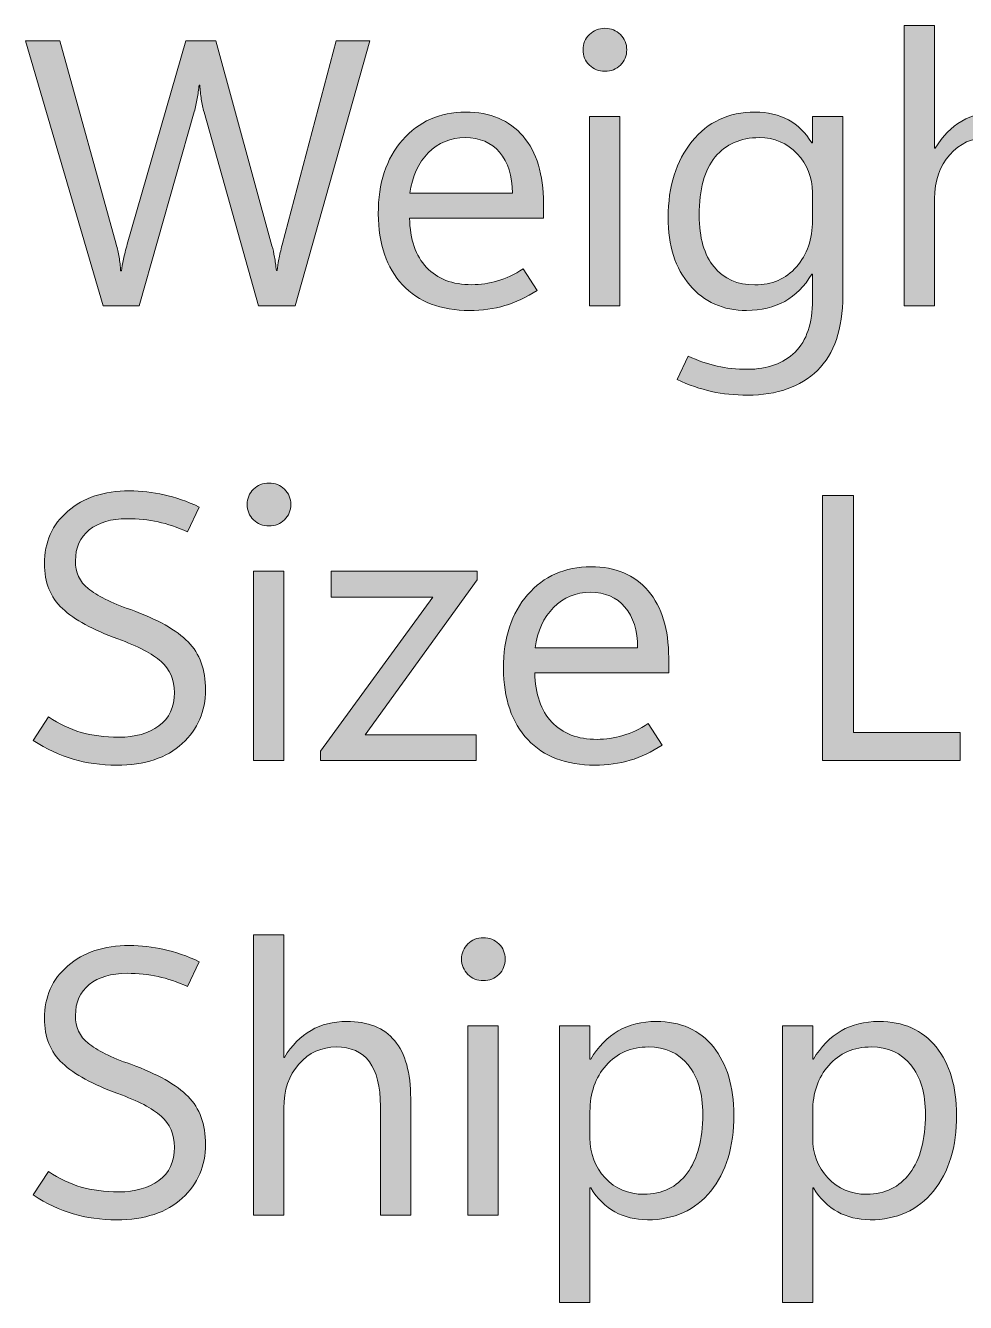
# Model space of a CAD drawing. Header units: millimetres. Extents: x 0 to 80, y -60 to 0.
# Drawn here: x 8.43 to 18.93, y -30.1 to -15.84 of the extents above; entities that cross this region are included whole.
import ezdxf

# ---------------------------------------------------------------- set-up
doc = ezdxf.new("R2010")
doc.units = ezdxf.units.MM
doc.header["$MEASUREMENT"] = 0
doc.layers.add('Layer 1', color=7, linetype='Continuous', lineweight=0)

# ---------------------------------------------------------------- blocks, each defined once
blk = doc.blocks.new('Block_1')
at = {"layer": 'Layer 1', "true_color": 0x231f20, "transparency": 33554687}
h = blk.add_hatch(color=250, dxfattribs=at)
h.dxf.hatch_style = 2
edge = h.paths.add_edge_path()
edge.add_spline(control_points=[(20.008, -18.97), (20.008, -18.97), (19.669, -18.97), (19.669, -18.97), (19.669, -18.97), (19.669, -17.751), (19.669, -17.751), (19.669, -17.53), (19.628, -17.365), (19.546, -17.254), (19.464, -17.144), (19.341, -17.089), (19.177, -17.089), (19.011, -17.089), (18.872, -17.153), (18.759, -17.28), (18.646, -17.408), (18.59, -17.571), (18.59, -17.771), (18.59, -17.771), (18.59, -18.97), (18.59, -18.97), (18.59, -18.97), (18.251, -18.97), (18.251, -18.97), (18.251, -18.97), (18.251, -15.836), (18.251, -15.836), (18.251, -15.836), (18.59, -15.836), (18.59, -15.836), (18.59, -15.836), (18.59, -17.205), (18.59, -17.205), (18.59, -17.205), (18.598, -17.205), (18.598, -17.205), (18.679, -17.071), (18.778, -16.971), (18.894, -16.904), (19.009, -16.837), (19.142, -16.804), (19.293, -16.804), (19.531, -16.804), (19.71, -16.875), (19.829, -17.019), (19.948, -17.162), (20.008, -17.378), (20.008, -17.666), (20.008, -17.666), (20.008, -18.97), (20.008, -18.97)], knot_values=[0, 0, 0, 0, 1, 1, 1, 2, 2, 2, 3, 3, 3, 4, 4, 4, 5, 5, 5, 6, 6, 6, 7, 7, 7, 8, 8, 8, 9, 9, 9, 10, 10, 10, 11, 11, 11, 12, 12, 12, 13, 13, 13, 14, 14, 14, 15, 15, 15, 16, 16, 16, 17, 17, 17, 17], degree=3, periodic=0)
h = blk.add_hatch(color=250, dxfattribs=at)
h.dxf.hatch_style = 2
edge = h.paths.add_edge_path()
edge.add_spline(control_points=[(15.072, -18.97), (15.072, -18.97), (14.733, -18.97), (14.733, -18.97), (14.733, -18.97), (14.733, -16.853), (14.733, -16.853), (14.733, -16.853), (15.072, -16.853), (15.072, -16.853), (15.072, -16.853), (15.072, -18.97), (15.072, -18.97)], knot_values=[0, 0, 0, 0, 1, 1, 1, 2, 2, 2, 3, 3, 3, 4, 4, 4, 4], degree=3, periodic=0)
edge = h.paths.add_edge_path()
edge.add_spline(control_points=[(14.906, -16.347), (14.837, -16.347), (14.779, -16.324), (14.733, -16.278), (14.686, -16.232), (14.662, -16.175), (14.662, -16.107), (14.662, -16.04), (14.686, -15.983), (14.733, -15.937), (14.779, -15.891), (14.837, -15.867), (14.906, -15.867), (14.975, -15.867), (15.033, -15.891), (15.08, -15.937), (15.127, -15.983), (15.15, -16.04), (15.15, -16.107), (15.15, -16.175), (15.127, -16.232), (15.08, -16.278), (15.033, -16.324), (14.975, -16.347), (14.906, -16.347)], knot_values=[0, 0, 0, 0, 1, 1, 1, 2, 2, 2, 3, 3, 3, 4, 4, 4, 5, 5, 5, 6, 6, 6, 7, 7, 7, 8, 8, 8, 8], degree=3, periodic=0)
h = blk.add_hatch(color=250, dxfattribs=at)
h.dxf.hatch_style = 2
edge = h.paths.add_edge_path()
edge.add_spline(control_points=[(12.281, -16.006), (12.281, -16.006), (11.444, -18.97), (11.444, -18.97), (11.444, -18.97), (11.037, -18.97), (11.037, -18.97), (11.037, -18.97), (10.427, -16.804), (10.427, -16.804), (10.415, -16.757), (10.404, -16.708), (10.396, -16.658), (10.388, -16.608), (10.382, -16.556), (10.379, -16.502), (10.379, -16.502), (10.371, -16.502), (10.371, -16.502), (10.367, -16.553), (10.36, -16.603), (10.351, -16.653), (10.343, -16.703), (10.331, -16.751), (10.317, -16.8), (10.317, -16.8), (9.703, -18.97), (9.703, -18.97), (9.703, -18.97), (9.3, -18.97), (9.3, -18.97), (9.3, -18.97), (8.432, -16.006), (8.432, -16.006), (8.432, -16.006), (8.815, -16.006), (8.815, -16.006), (8.815, -16.006), (9.445, -18.28), (9.445, -18.28), (9.459, -18.327), (9.47, -18.375), (9.478, -18.424), (9.486, -18.474), (9.492, -18.525), (9.495, -18.577), (9.495, -18.577), (9.505, -18.577), (9.505, -18.577), (9.509, -18.54), (9.516, -18.497), (9.527, -18.447), (9.537, -18.397), (9.551, -18.342), (9.569, -18.28), (9.569, -18.28), (10.224, -16.006), (10.224, -16.006), (10.224, -16.006), (10.557, -16.006), (10.557, -16.006), (10.557, -16.006), (11.186, -18.296), (11.186, -18.296), (11.197, -18.335), (11.206, -18.377), (11.214, -18.423), (11.223, -18.47), (11.23, -18.519), (11.235, -18.573), (11.235, -18.573), (11.243, -18.573), (11.243, -18.573), (11.246, -18.537), (11.252, -18.496), (11.262, -18.448), (11.272, -18.401), (11.284, -18.347), (11.299, -18.288), (11.299, -18.288), (11.905, -16.006), (11.905, -16.006), (11.905, -16.006), (12.281, -16.006), (12.281, -16.006)], knot_values=[0, 0, 0, 0, 1, 1, 1, 2, 2, 2, 3, 3, 3, 4, 4, 4, 5, 5, 5, 6, 6, 6, 7, 7, 7, 8, 8, 8, 9, 9, 9, 10, 10, 10, 11, 11, 11, 12, 12, 12, 13, 13, 13, 14, 14, 14, 15, 15, 15, 16, 16, 16, 17, 17, 17, 18, 18, 18, 19, 19, 19, 20, 20, 20, 21, 21, 21, 22, 22, 22, 23, 23, 23, 24, 24, 24, 25, 25, 25, 26, 26, 26, 27, 27, 27, 28, 28, 28, 28], degree=3, periodic=0)
h = blk.add_hatch(color=250, dxfattribs=at)
h.dxf.hatch_style = 2
edge = h.paths.add_edge_path()
edge.add_spline(control_points=[(13.873, -17.711), (13.871, -17.516), (13.824, -17.363), (13.73, -17.253), (13.636, -17.144), (13.508, -17.089), (13.344, -17.089), (13.182, -17.089), (13.046, -17.145), (12.933, -17.258), (12.821, -17.37), (12.752, -17.521), (12.728, -17.711), (12.728, -17.711), (13.873, -17.711), (13.873, -17.711)], knot_values=[0, 0, 0, 0, 1, 1, 1, 2, 2, 2, 3, 3, 3, 4, 4, 4, 5, 5, 5, 5], degree=3, periodic=0)
edge = h.paths.add_edge_path()
edge.add_spline(control_points=[(14.22, -17.988), (14.22, -17.988), (12.723, -17.988), (12.723, -17.988), (12.729, -18.227), (12.792, -18.41), (12.913, -18.539), (13.033, -18.668), (13.202, -18.732), (13.42, -18.732), (13.515, -18.732), (13.611, -18.718), (13.706, -18.69), (13.802, -18.662), (13.897, -18.617), (13.991, -18.555), (13.991, -18.555), (14.148, -18.796), (14.148, -18.796), (14.028, -18.874), (13.908, -18.93), (13.788, -18.966), (13.668, -19.002), (13.536, -19.02), (13.393, -19.02), (13.073, -19.02), (12.824, -18.925), (12.645, -18.734), (12.466, -18.544), (12.375, -18.279), (12.374, -17.939), (12.373, -17.598), (12.463, -17.324), (12.644, -17.116), (12.825, -16.908), (13.06, -16.804), (13.35, -16.804), (13.625, -16.804), (13.839, -16.894), (13.992, -17.074), (14.144, -17.253), (14.22, -17.502), (14.22, -17.821), (14.22, -17.821), (14.22, -17.988), (14.22, -17.988)], knot_values=[0, 0, 0, 0, 1, 1, 1, 2, 2, 2, 3, 3, 3, 4, 4, 4, 5, 5, 5, 6, 6, 6, 7, 7, 7, 8, 8, 8, 9, 9, 9, 10, 10, 10, 11, 11, 11, 12, 12, 12, 13, 13, 13, 14, 14, 14, 15, 15, 15, 15], degree=3, periodic=0)
h = blk.add_hatch(color=250, dxfattribs=at)
h.dxf.hatch_style = 2
edge = h.paths.add_edge_path()
edge.add_spline(control_points=[(17.225, -18.013), (17.225, -18.013), (17.225, -17.701), (17.225, -17.701), (17.225, -17.533), (17.169, -17.389), (17.055, -17.269), (16.941, -17.149), (16.8, -17.089), (16.63, -17.089), (16.422, -17.089), (16.258, -17.161), (16.139, -17.304), (16.02, -17.447), (15.96, -17.665), (15.96, -17.957), (15.96, -18.208), (16.016, -18.4), (16.126, -18.534), (16.236, -18.668), (16.388, -18.734), (16.583, -18.734), (16.773, -18.734), (16.927, -18.667), (17.047, -18.532), (17.166, -18.397), (17.225, -18.224), (17.225, -18.013)], knot_values=[0, 0, 0, 0, 1, 1, 1, 2, 2, 2, 3, 3, 3, 4, 4, 4, 5, 5, 5, 6, 6, 6, 7, 7, 7, 8, 8, 8, 9, 9, 9, 9], degree=3, periodic=0)
edge = h.paths.add_edge_path()
edge.add_spline(control_points=[(17.564, -18.856), (17.564, -19.227), (17.47, -19.505), (17.28, -19.689), (17.091, -19.874), (16.831, -19.966), (16.502, -19.966), (16.357, -19.966), (16.223, -19.953), (16.098, -19.925), (15.973, -19.897), (15.845, -19.853), (15.712, -19.791), (15.712, -19.791), (15.836, -19.53), (15.836, -19.53), (15.947, -19.581), (16.054, -19.618), (16.16, -19.642), (16.265, -19.665), (16.378, -19.677), (16.498, -19.677), (16.724, -19.677), (16.902, -19.613), (17.031, -19.485), (17.161, -19.357), (17.225, -19.162), (17.225, -18.902), (17.225, -18.902), (17.225, -18.615), (17.225, -18.615), (17.225, -18.615), (17.217, -18.615), (17.217, -18.615), (17.137, -18.75), (17.037, -18.851), (16.915, -18.918), (16.794, -18.986), (16.652, -19.02), (16.49, -19.02), (16.226, -19.02), (16.015, -18.926), (15.854, -18.738), (15.693, -18.549), (15.613, -18.297), (15.613, -17.98), (15.613, -17.633), (15.702, -17.35), (15.879, -17.131), (16.056, -16.913), (16.29, -16.804), (16.583, -16.804), (16.726, -16.804), (16.85, -16.832), (16.956, -16.89), (17.061, -16.947), (17.148, -17.033), (17.217, -17.147), (17.217, -17.147), (17.225, -17.147), (17.225, -17.147), (17.225, -17.147), (17.225, -16.853), (17.225, -16.853), (17.225, -16.853), (17.564, -16.853), (17.564, -16.853), (17.564, -16.853), (17.564, -18.856), (17.564, -18.856)], knot_values=[0, 0, 0, 0, 1, 1, 1, 2, 2, 2, 3, 3, 3, 4, 4, 4, 5, 5, 5, 6, 6, 6, 7, 7, 7, 8, 8, 8, 9, 9, 9, 10, 10, 10, 11, 11, 11, 12, 12, 12, 13, 13, 13, 14, 14, 14, 15, 15, 15, 16, 16, 16, 17, 17, 17, 18, 18, 18, 19, 19, 19, 20, 20, 20, 21, 21, 21, 22, 22, 22, 23, 23, 23, 23], degree=3, periodic=0)
h = blk.add_hatch(color=250, dxfattribs=at)
h.dxf.hatch_style = 2
edge = h.paths.add_edge_path()
edge.add_spline(control_points=[(11.318, -24.05), (11.318, -24.05), (10.979, -24.05), (10.979, -24.05), (10.979, -24.05), (10.979, -21.934), (10.979, -21.934), (10.979, -21.934), (11.318, -21.934), (11.318, -21.934), (11.318, -21.934), (11.318, -24.05), (11.318, -24.05)], knot_values=[0, 0, 0, 0, 1, 1, 1, 2, 2, 2, 3, 3, 3, 4, 4, 4, 4], degree=3, periodic=0)
edge = h.paths.add_edge_path()
edge.add_spline(control_points=[(11.152, -21.427), (11.084, -21.427), (11.026, -21.404), (10.979, -21.358), (10.932, -21.312), (10.909, -21.255), (10.909, -21.187), (10.909, -21.12), (10.932, -21.063), (10.979, -21.017), (11.026, -20.971), (11.084, -20.948), (11.152, -20.948), (11.221, -20.948), (11.279, -20.971), (11.326, -21.017), (11.373, -21.063), (11.396, -21.12), (11.396, -21.187), (11.396, -21.255), (11.373, -21.312), (11.326, -21.358), (11.279, -21.404), (11.221, -21.427), (11.152, -21.427)], knot_values=[0, 0, 0, 0, 1, 1, 1, 2, 2, 2, 3, 3, 3, 4, 4, 4, 5, 5, 5, 6, 6, 6, 7, 7, 7, 8, 8, 8, 8], degree=3, periodic=0)
h = blk.add_hatch(color=250, dxfattribs=at)
h.dxf.hatch_style = 2
edge = h.paths.add_edge_path()
edge.add_spline(control_points=[(8.519, -23.823), (8.519, -23.823), (8.689, -23.562), (8.689, -23.562), (8.81, -23.641), (8.931, -23.698), (9.052, -23.734), (9.174, -23.77), (9.315, -23.788), (9.476, -23.788), (9.657, -23.788), (9.805, -23.745), (9.922, -23.661), (10.038, -23.576), (10.096, -23.452), (10.096, -23.29), (10.096, -23.145), (10.047, -23.029), (9.948, -22.942), (9.85, -22.855), (9.688, -22.771), (9.464, -22.69), (9.185, -22.589), (8.979, -22.476), (8.845, -22.35), (8.71, -22.224), (8.643, -22.058), (8.643, -21.851), (8.643, -21.608), (8.73, -21.412), (8.905, -21.262), (9.079, -21.112), (9.308, -21.036), (9.592, -21.036), (9.724, -21.036), (9.854, -21.051), (9.98, -21.079), (10.107, -21.107), (10.238, -21.153), (10.373, -21.216), (10.373, -21.216), (10.243, -21.495), (10.243, -21.495), (10.13, -21.443), (10.02, -21.405), (9.913, -21.382), (9.806, -21.358), (9.691, -21.347), (9.567, -21.347), (9.389, -21.347), (9.249, -21.388), (9.145, -21.472), (9.042, -21.555), (8.99, -21.67), (8.99, -21.818), (8.99, -21.947), (9.038, -22.051), (9.133, -22.128), (9.228, -22.205), (9.387, -22.284), (9.608, -22.363), (9.906, -22.471), (10.12, -22.591), (10.249, -22.723), (10.379, -22.855), (10.443, -23.034), (10.443, -23.259), (10.443, -23.498), (10.357, -23.698), (10.183, -23.859), (10.009, -24.02), (9.765, -24.1), (9.451, -24.1), (9.275, -24.1), (9.112, -24.078), (8.963, -24.034), (8.815, -23.99), (8.666, -23.919), (8.519, -23.823)], knot_values=[0, 0, 0, 0, 1, 1, 1, 2, 2, 2, 3, 3, 3, 4, 4, 4, 5, 5, 5, 6, 6, 6, 7, 7, 7, 8, 8, 8, 9, 9, 9, 10, 10, 10, 11, 11, 11, 12, 12, 12, 13, 13, 13, 14, 14, 14, 15, 15, 15, 16, 16, 16, 17, 17, 17, 18, 18, 18, 19, 19, 19, 20, 20, 20, 21, 21, 21, 22, 22, 22, 23, 23, 23, 24, 24, 24, 25, 25, 25, 26, 26, 26, 26], degree=3, periodic=0)
h = blk.add_hatch(color=250, dxfattribs=at)
h.dxf.hatch_style = 2
edge = h.paths.add_edge_path()
edge.add_spline(control_points=[(18.875, -24.05), (18.875, -24.05), (17.337, -24.05), (17.337, -24.05), (17.337, -24.05), (17.337, -21.086), (17.337, -21.086), (17.337, -21.086), (17.684, -21.086), (17.684, -21.086), (17.684, -21.086), (17.684, -23.736), (17.684, -23.736), (17.684, -23.736), (18.875, -23.736), (18.875, -23.736), (18.875, -23.736), (18.875, -24.05), (18.875, -24.05)], knot_values=[0, 0, 0, 0, 1, 1, 1, 2, 2, 2, 3, 3, 3, 4, 4, 4, 5, 5, 5, 6, 6, 6, 6], degree=3, periodic=0)
h = blk.add_hatch(color=250, dxfattribs=at)
h.dxf.hatch_style = 2
edge = h.paths.add_edge_path()
edge.add_spline(control_points=[(13.48, -22.031), (13.48, -22.031), (12.227, -23.761), (12.227, -23.761), (12.227, -23.761), (13.468, -23.761), (13.468, -23.761), (13.468, -23.761), (13.468, -24.05), (13.468, -24.05), (13.468, -24.05), (11.729, -24.05), (11.729, -24.05), (11.729, -24.05), (11.729, -23.945), (11.729, -23.945), (11.729, -23.945), (12.982, -22.223), (12.982, -22.223), (12.982, -22.223), (11.847, -22.223), (11.847, -22.223), (11.847, -22.223), (11.847, -21.934), (11.847, -21.934), (11.847, -21.934), (13.48, -21.934), (13.48, -21.934), (13.48, -21.934), (13.48, -22.031), (13.48, -22.031)], knot_values=[0, 0, 0, 0, 1, 1, 1, 2, 2, 2, 3, 3, 3, 4, 4, 4, 5, 5, 5, 6, 6, 6, 7, 7, 7, 8, 8, 8, 9, 9, 9, 10, 10, 10, 10], degree=3, periodic=0)
h = blk.add_hatch(color=250, dxfattribs=at)
h.dxf.hatch_style = 2
edge = h.paths.add_edge_path()
edge.add_spline(control_points=[(15.272, -22.791), (15.271, -22.596), (15.223, -22.443), (15.129, -22.334), (15.036, -22.224), (14.907, -22.169), (14.743, -22.169), (14.582, -22.169), (14.445, -22.225), (14.333, -22.338), (14.22, -22.45), (14.152, -22.601), (14.127, -22.791), (14.127, -22.791), (15.272, -22.791), (15.272, -22.791)], knot_values=[0, 0, 0, 0, 1, 1, 1, 2, 2, 2, 3, 3, 3, 4, 4, 4, 5, 5, 5, 5], degree=3, periodic=0)
edge = h.paths.add_edge_path()
edge.add_spline(control_points=[(15.619, -23.068), (15.619, -23.068), (14.123, -23.068), (14.123, -23.068), (14.128, -23.307), (14.191, -23.49), (14.312, -23.619), (14.433, -23.748), (14.602, -23.812), (14.819, -23.812), (14.915, -23.812), (15.01, -23.798), (15.106, -23.77), (15.201, -23.742), (15.296, -23.697), (15.39, -23.635), (15.39, -23.635), (15.547, -23.877), (15.547, -23.877), (15.427, -23.954), (15.307, -24.01), (15.187, -24.046), (15.067, -24.082), (14.936, -24.1), (14.793, -24.1), (14.473, -24.1), (14.223, -24.005), (14.044, -23.815), (13.865, -23.624), (13.775, -23.359), (13.773, -23.019), (13.772, -22.678), (13.862, -22.404), (14.043, -22.196), (14.224, -21.988), (14.46, -21.884), (14.749, -21.884), (15.025, -21.884), (15.239, -21.974), (15.391, -22.154), (15.543, -22.334), (15.619, -22.583), (15.619, -22.901), (15.619, -22.901), (15.619, -23.068), (15.619, -23.068)], knot_values=[0, 0, 0, 0, 1, 1, 1, 2, 2, 2, 3, 3, 3, 4, 4, 4, 5, 5, 5, 6, 6, 6, 7, 7, 7, 8, 8, 8, 9, 9, 9, 10, 10, 10, 11, 11, 11, 12, 12, 12, 13, 13, 13, 14, 14, 14, 15, 15, 15, 15], degree=3, periodic=0)
h = blk.add_hatch(color=250, dxfattribs=at)
h.dxf.hatch_style = 2
edge = h.paths.add_edge_path()
edge.add_spline(control_points=[(12.736, -29.13), (12.736, -29.13), (12.397, -29.13), (12.397, -29.13), (12.397, -29.13), (12.397, -27.911), (12.397, -27.911), (12.397, -27.69), (12.356, -27.525), (12.274, -27.415), (12.192, -27.304), (12.069, -27.249), (11.905, -27.249), (11.74, -27.249), (11.6, -27.313), (11.487, -27.44), (11.374, -27.568), (11.318, -27.731), (11.318, -27.931), (11.318, -27.931), (11.318, -29.13), (11.318, -29.13), (11.318, -29.13), (10.979, -29.13), (10.979, -29.13), (10.979, -29.13), (10.979, -25.997), (10.979, -25.997), (10.979, -25.997), (11.318, -25.997), (11.318, -25.997), (11.318, -25.997), (11.318, -27.365), (11.318, -27.365), (11.318, -27.365), (11.326, -27.365), (11.326, -27.365), (11.407, -27.231), (11.506, -27.131), (11.622, -27.064), (11.737, -26.997), (11.87, -26.964), (12.021, -26.964), (12.259, -26.964), (12.438, -27.036), (12.557, -27.179), (12.676, -27.322), (12.736, -27.538), (12.736, -27.826), (12.736, -27.826), (12.736, -29.13), (12.736, -29.13)], knot_values=[0, 0, 0, 0, 1, 1, 1, 2, 2, 2, 3, 3, 3, 4, 4, 4, 5, 5, 5, 6, 6, 6, 7, 7, 7, 8, 8, 8, 9, 9, 9, 10, 10, 10, 11, 11, 11, 12, 12, 12, 13, 13, 13, 14, 14, 14, 15, 15, 15, 16, 16, 16, 17, 17, 17, 17], degree=3, periodic=0)
h = blk.add_hatch(color=250, dxfattribs=at)
h.dxf.hatch_style = 2
edge = h.paths.add_edge_path()
edge.add_spline(control_points=[(13.714, -29.13), (13.714, -29.13), (13.375, -29.13), (13.375, -29.13), (13.375, -29.13), (13.375, -27.014), (13.375, -27.014), (13.375, -27.014), (13.714, -27.014), (13.714, -27.014), (13.714, -27.014), (13.714, -29.13), (13.714, -29.13)], knot_values=[0, 0, 0, 0, 1, 1, 1, 2, 2, 2, 3, 3, 3, 4, 4, 4, 4], degree=3, periodic=0)
edge = h.paths.add_edge_path()
edge.add_spline(control_points=[(13.548, -26.507), (13.479, -26.507), (13.421, -26.484), (13.375, -26.438), (13.328, -26.392), (13.304, -26.335), (13.304, -26.267), (13.304, -26.2), (13.328, -26.143), (13.375, -26.097), (13.421, -26.051), (13.479, -26.028), (13.548, -26.028), (13.617, -26.028), (13.675, -26.051), (13.722, -26.097), (13.769, -26.143), (13.792, -26.2), (13.792, -26.267), (13.792, -26.335), (13.769, -26.392), (13.722, -26.438), (13.675, -26.484), (13.617, -26.507), (13.548, -26.507)], knot_values=[0, 0, 0, 0, 1, 1, 1, 2, 2, 2, 3, 3, 3, 4, 4, 4, 5, 5, 5, 6, 6, 6, 7, 7, 7, 8, 8, 8, 8], degree=3, periodic=0)
h = blk.add_hatch(color=250, dxfattribs=at)
h.dxf.hatch_style = 2
edge = h.paths.add_edge_path()
edge.add_spline(control_points=[(8.519, -28.903), (8.519, -28.903), (8.689, -28.642), (8.689, -28.642), (8.81, -28.721), (8.931, -28.778), (9.052, -28.814), (9.174, -28.85), (9.315, -28.868), (9.476, -28.868), (9.657, -28.868), (9.805, -28.825), (9.922, -28.741), (10.038, -28.656), (10.096, -28.532), (10.096, -28.37), (10.096, -28.225), (10.047, -28.109), (9.948, -28.022), (9.85, -27.935), (9.688, -27.851), (9.464, -27.77), (9.185, -27.669), (8.979, -27.556), (8.845, -27.43), (8.71, -27.304), (8.643, -27.138), (8.643, -26.931), (8.643, -26.688), (8.73, -26.492), (8.905, -26.342), (9.079, -26.192), (9.308, -26.116), (9.592, -26.116), (9.724, -26.116), (9.854, -26.131), (9.98, -26.159), (10.107, -26.187), (10.238, -26.233), (10.373, -26.296), (10.373, -26.296), (10.243, -26.575), (10.243, -26.575), (10.13, -26.523), (10.02, -26.485), (9.913, -26.462), (9.806, -26.438), (9.691, -26.426), (9.567, -26.426), (9.389, -26.426), (9.249, -26.468), (9.145, -26.552), (9.042, -26.635), (8.99, -26.75), (8.99, -26.898), (8.99, -27.027), (9.038, -27.131), (9.133, -27.208), (9.228, -27.285), (9.387, -27.364), (9.608, -27.443), (9.906, -27.551), (10.12, -27.671), (10.249, -27.803), (10.379, -27.935), (10.443, -28.114), (10.443, -28.338), (10.443, -28.578), (10.357, -28.778), (10.183, -28.939), (10.009, -29.1), (9.765, -29.18), (9.451, -29.18), (9.275, -29.18), (9.112, -29.158), (8.963, -29.114), (8.815, -29.07), (8.666, -28.999), (8.519, -28.903)], knot_values=[0, 0, 0, 0, 1, 1, 1, 2, 2, 2, 3, 3, 3, 4, 4, 4, 5, 5, 5, 6, 6, 6, 7, 7, 7, 8, 8, 8, 9, 9, 9, 10, 10, 10, 11, 11, 11, 12, 12, 12, 13, 13, 13, 14, 14, 14, 15, 15, 15, 16, 16, 16, 17, 17, 17, 18, 18, 18, 19, 19, 19, 20, 20, 20, 21, 21, 21, 22, 22, 22, 23, 23, 23, 24, 24, 24, 25, 25, 25, 26, 26, 26, 26], degree=3, periodic=0)
h = blk.add_hatch(color=250, dxfattribs=at)
h.dxf.hatch_style = 2
edge = h.paths.add_edge_path()
edge.add_spline(control_points=[(14.739, -27.971), (14.739, -27.971), (14.739, -28.266), (14.739, -28.266), (14.739, -28.441), (14.796, -28.59), (14.909, -28.712), (15.023, -28.834), (15.167, -28.895), (15.342, -28.895), (15.548, -28.895), (15.709, -28.816), (15.825, -28.659), (15.941, -28.502), (16, -28.283), (16, -28.004), (16, -27.768), (15.945, -27.583), (15.836, -27.45), (15.728, -27.316), (15.58, -27.249), (15.394, -27.249), (15.197, -27.249), (15.039, -27.318), (14.919, -27.455), (14.799, -27.592), (14.739, -27.764), (14.739, -27.971)], knot_values=[0, 0, 0, 0, 1, 1, 1, 2, 2, 2, 3, 3, 3, 4, 4, 4, 5, 5, 5, 6, 6, 6, 7, 7, 7, 8, 8, 8, 9, 9, 9, 9], degree=3, periodic=0)
edge = h.paths.add_edge_path()
edge.add_spline(control_points=[(14.747, -28.824), (14.747, -28.824), (14.739, -28.824), (14.739, -28.824), (14.739, -28.824), (14.739, -30.104), (14.739, -30.104), (14.739, -30.104), (14.4, -30.104), (14.4, -30.104), (14.4, -30.104), (14.4, -27.014), (14.4, -27.014), (14.4, -27.014), (14.739, -27.014), (14.739, -27.014), (14.739, -27.014), (14.739, -27.386), (14.739, -27.386), (14.739, -27.386), (14.747, -27.386), (14.747, -27.386), (14.831, -27.245), (14.934, -27.14), (15.056, -27.069), (15.178, -26.999), (15.319, -26.964), (15.479, -26.964), (15.752, -26.964), (15.965, -27.059), (16.118, -27.248), (16.27, -27.438), (16.347, -27.692), (16.347, -28.01), (16.347, -28.364), (16.261, -28.648), (16.089, -28.86), (15.916, -29.073), (15.681, -29.18), (15.382, -29.18), (15.245, -29.18), (15.124, -29.15), (15.018, -29.091), (14.912, -29.032), (14.821, -28.943), (14.747, -28.824)], knot_values=[0, 0, 0, 0, 1, 1, 1, 2, 2, 2, 3, 3, 3, 4, 4, 4, 5, 5, 5, 6, 6, 6, 7, 7, 7, 8, 8, 8, 9, 9, 9, 10, 10, 10, 11, 11, 11, 12, 12, 12, 13, 13, 13, 14, 14, 14, 15, 15, 15, 15], degree=3, periodic=0)
h = blk.add_hatch(color=250, dxfattribs=at)
h.dxf.hatch_style = 2
edge = h.paths.add_edge_path()
edge.add_spline(control_points=[(17.228, -27.971), (17.228, -27.971), (17.228, -28.266), (17.228, -28.266), (17.228, -28.441), (17.284, -28.59), (17.398, -28.712), (17.512, -28.834), (17.656, -28.895), (17.831, -28.895), (18.036, -28.895), (18.197, -28.816), (18.314, -28.659), (18.43, -28.502), (18.488, -28.283), (18.488, -28.004), (18.488, -27.768), (18.434, -27.583), (18.325, -27.45), (18.216, -27.316), (18.069, -27.249), (17.883, -27.249), (17.686, -27.249), (17.527, -27.318), (17.407, -27.455), (17.287, -27.592), (17.228, -27.764), (17.228, -27.971)], knot_values=[0, 0, 0, 0, 1, 1, 1, 2, 2, 2, 3, 3, 3, 4, 4, 4, 5, 5, 5, 6, 6, 6, 7, 7, 7, 8, 8, 8, 9, 9, 9, 9], degree=3, periodic=0)
edge = h.paths.add_edge_path()
edge.add_spline(control_points=[(17.236, -28.824), (17.236, -28.824), (17.228, -28.824), (17.228, -28.824), (17.228, -28.824), (17.228, -30.104), (17.228, -30.104), (17.228, -30.104), (16.889, -30.104), (16.889, -30.104), (16.889, -30.104), (16.889, -27.014), (16.889, -27.014), (16.889, -27.014), (17.228, -27.014), (17.228, -27.014), (17.228, -27.014), (17.228, -27.386), (17.228, -27.386), (17.228, -27.386), (17.236, -27.386), (17.236, -27.386), (17.32, -27.245), (17.423, -27.14), (17.545, -27.069), (17.667, -26.999), (17.808, -26.964), (17.968, -26.964), (18.24, -26.964), (18.453, -27.059), (18.606, -27.248), (18.759, -27.438), (18.836, -27.692), (18.836, -28.01), (18.836, -28.364), (18.75, -28.648), (18.577, -28.86), (18.405, -29.073), (18.169, -29.18), (17.87, -29.18), (17.734, -29.18), (17.613, -29.15), (17.507, -29.091), (17.4, -29.032), (17.31, -28.943), (17.236, -28.824)], knot_values=[0, 0, 0, 0, 1, 1, 1, 2, 2, 2, 3, 3, 3, 4, 4, 4, 5, 5, 5, 6, 6, 6, 7, 7, 7, 8, 8, 8, 9, 9, 9, 10, 10, 10, 11, 11, 11, 12, 12, 12, 13, 13, 13, 14, 14, 14, 15, 15, 15, 15], degree=3, periodic=0)
at = {"layer": 'Layer 1'}
for points, knots in [([(20.008, -18.97), (20.008, -18.97), (19.669, -18.97), (19.669, -18.97), (19.669, -18.97), (19.669, -17.751), (19.669, -17.751), (19.669, -17.53), (19.628, -17.365), (19.546, -17.254), (19.464, -17.144), (19.341, -17.089), (19.177, -17.089), (19.011, -17.089), (18.872, -17.153), (18.759, -17.28), (18.646, -17.408), (18.59, -17.571), (18.59, -17.771), (18.59, -17.771), (18.59, -18.97), (18.59, -18.97), (18.59, -18.97), (18.251, -18.97), (18.251, -18.97), (18.251, -18.97), (18.251, -15.836), (18.251, -15.836), (18.251, -15.836), (18.59, -15.836), (18.59, -15.836), (18.59, -15.836), (18.59, -17.205), (18.59, -17.205), (18.59, -17.205), (18.598, -17.205), (18.598, -17.205), (18.679, -17.071), (18.778, -16.971), (18.894, -16.904), (19.009, -16.837), (19.142, -16.804), (19.293, -16.804), (19.531, -16.804), (19.71, -16.875), (19.829, -17.019), (19.948, -17.162), (20.008, -17.378), (20.008, -17.666), (20.008, -17.666), (20.008, -18.97), (20.008, -18.97)], [0, 0, 0, 0, 1, 1, 1, 2, 2, 2, 3, 3, 3, 4, 4, 4, 5, 5, 5, 6, 6, 6, 7, 7, 7, 8, 8, 8, 9, 9, 9, 10, 10, 10, 11, 11, 11, 12, 12, 12, 13, 13, 13, 14, 14, 14, 15, 15, 15, 16, 16, 16, 17, 17, 17, 17]), ([(14.906, -16.347), (14.837, -16.347), (14.779, -16.324), (14.733, -16.278), (14.686, -16.232), (14.662, -16.175), (14.662, -16.107), (14.662, -16.04), (14.686, -15.983), (14.733, -15.937), (14.779, -15.891), (14.837, -15.867), (14.906, -15.867), (14.975, -15.867), (15.033, -15.891), (15.08, -15.937), (15.127, -15.983), (15.15, -16.04), (15.15, -16.107), (15.15, -16.175), (15.127, -16.232), (15.08, -16.278), (15.033, -16.324), (14.975, -16.347), (14.906, -16.347)], [0, 0, 0, 0, 1, 1, 1, 2, 2, 2, 3, 3, 3, 4, 4, 4, 5, 5, 5, 6, 6, 6, 7, 7, 7, 8, 8, 8, 8]), ([(12.281, -16.006), (12.281, -16.006), (11.444, -18.97), (11.444, -18.97), (11.444, -18.97), (11.037, -18.97), (11.037, -18.97), (11.037, -18.97), (10.427, -16.804), (10.427, -16.804), (10.415, -16.757), (10.404, -16.708), (10.396, -16.658), (10.388, -16.608), (10.382, -16.556), (10.379, -16.502), (10.379, -16.502), (10.371, -16.502), (10.371, -16.502), (10.367, -16.553), (10.36, -16.603), (10.351, -16.653), (10.343, -16.703), (10.331, -16.751), (10.317, -16.8), (10.317, -16.8), (9.703, -18.97), (9.703, -18.97), (9.703, -18.97), (9.3, -18.97), (9.3, -18.97), (9.3, -18.97), (8.432, -16.006), (8.432, -16.006), (8.432, -16.006), (8.815, -16.006), (8.815, -16.006), (8.815, -16.006), (9.445, -18.28), (9.445, -18.28), (9.459, -18.327), (9.47, -18.375), (9.478, -18.424), (9.486, -18.474), (9.492, -18.525), (9.495, -18.577), (9.495, -18.577), (9.505, -18.577), (9.505, -18.577), (9.509, -18.54), (9.516, -18.497), (9.527, -18.447), (9.537, -18.397), (9.551, -18.342), (9.569, -18.28), (9.569, -18.28), (10.224, -16.006), (10.224, -16.006), (10.224, -16.006), (10.557, -16.006), (10.557, -16.006), (10.557, -16.006), (11.186, -18.296), (11.186, -18.296), (11.197, -18.335), (11.206, -18.377), (11.214, -18.423), (11.223, -18.47), (11.23, -18.519), (11.235, -18.573), (11.235, -18.573), (11.243, -18.573), (11.243, -18.573), (11.246, -18.537), (11.252, -18.496), (11.262, -18.448), (11.272, -18.401), (11.284, -18.347), (11.299, -18.288), (11.299, -18.288), (11.905, -16.006), (11.905, -16.006), (11.905, -16.006), (12.281, -16.006), (12.281, -16.006)], [0, 0, 0, 0, 1, 1, 1, 2, 2, 2, 3, 3, 3, 4, 4, 4, 5, 5, 5, 6, 6, 6, 7, 7, 7, 8, 8, 8, 9, 9, 9, 10, 10, 10, 11, 11, 11, 12, 12, 12, 13, 13, 13, 14, 14, 14, 15, 15, 15, 16, 16, 16, 17, 17, 17, 18, 18, 18, 19, 19, 19, 20, 20, 20, 21, 21, 21, 22, 22, 22, 23, 23, 23, 24, 24, 24, 25, 25, 25, 26, 26, 26, 27, 27, 27, 28, 28, 28, 28]), ([(14.22, -17.988), (14.22, -17.988), (12.723, -17.988), (12.723, -17.988), (12.729, -18.227), (12.792, -18.41), (12.913, -18.539), (13.033, -18.668), (13.202, -18.732), (13.42, -18.732), (13.515, -18.732), (13.611, -18.718), (13.706, -18.69), (13.802, -18.662), (13.897, -18.617), (13.991, -18.555), (13.991, -18.555), (14.148, -18.796), (14.148, -18.796), (14.028, -18.874), (13.908, -18.93), (13.788, -18.966), (13.668, -19.002), (13.536, -19.02), (13.393, -19.02), (13.073, -19.02), (12.824, -18.925), (12.645, -18.734), (12.466, -18.544), (12.375, -18.279), (12.374, -17.939), (12.373, -17.598), (12.463, -17.324), (12.644, -17.116), (12.825, -16.908), (13.06, -16.804), (13.35, -16.804), (13.625, -16.804), (13.839, -16.894), (13.992, -17.074), (14.144, -17.253), (14.22, -17.502), (14.22, -17.821), (14.22, -17.821), (14.22, -17.988), (14.22, -17.988)], [0, 0, 0, 0, 1, 1, 1, 2, 2, 2, 3, 3, 3, 4, 4, 4, 5, 5, 5, 6, 6, 6, 7, 7, 7, 8, 8, 8, 9, 9, 9, 10, 10, 10, 11, 11, 11, 12, 12, 12, 13, 13, 13, 14, 14, 14, 15, 15, 15, 15]), ([(17.564, -18.856), (17.564, -19.227), (17.47, -19.505), (17.28, -19.689), (17.091, -19.874), (16.831, -19.966), (16.502, -19.966), (16.357, -19.966), (16.223, -19.953), (16.098, -19.925), (15.973, -19.897), (15.845, -19.853), (15.712, -19.791), (15.712, -19.791), (15.836, -19.53), (15.836, -19.53), (15.947, -19.581), (16.054, -19.618), (16.16, -19.642), (16.265, -19.665), (16.378, -19.677), (16.498, -19.677), (16.724, -19.677), (16.902, -19.613), (17.031, -19.485), (17.161, -19.357), (17.225, -19.162), (17.225, -18.902), (17.225, -18.902), (17.225, -18.615), (17.225, -18.615), (17.225, -18.615), (17.217, -18.615), (17.217, -18.615), (17.137, -18.75), (17.037, -18.851), (16.915, -18.918), (16.794, -18.986), (16.652, -19.02), (16.49, -19.02), (16.226, -19.02), (16.015, -18.926), (15.854, -18.738), (15.693, -18.549), (15.613, -18.297), (15.613, -17.98), (15.613, -17.633), (15.702, -17.35), (15.879, -17.131), (16.056, -16.913), (16.29, -16.804), (16.583, -16.804), (16.726, -16.804), (16.85, -16.832), (16.956, -16.89), (17.061, -16.947), (17.148, -17.033), (17.217, -17.147), (17.217, -17.147), (17.225, -17.147), (17.225, -17.147), (17.225, -17.147), (17.225, -16.853), (17.225, -16.853), (17.225, -16.853), (17.564, -16.853), (17.564, -16.853), (17.564, -16.853), (17.564, -18.856), (17.564, -18.856)], [0, 0, 0, 0, 1, 1, 1, 2, 2, 2, 3, 3, 3, 4, 4, 4, 5, 5, 5, 6, 6, 6, 7, 7, 7, 8, 8, 8, 9, 9, 9, 10, 10, 10, 11, 11, 11, 12, 12, 12, 13, 13, 13, 14, 14, 14, 15, 15, 15, 16, 16, 16, 17, 17, 17, 18, 18, 18, 19, 19, 19, 20, 20, 20, 21, 21, 21, 22, 22, 22, 23, 23, 23, 23]), ([(15.072, -18.97), (15.072, -18.97), (14.733, -18.97), (14.733, -18.97), (14.733, -18.97), (14.733, -16.853), (14.733, -16.853), (14.733, -16.853), (15.072, -16.853), (15.072, -16.853), (15.072, -16.853), (15.072, -18.97), (15.072, -18.97)], [0, 0, 0, 0, 1, 1, 1, 2, 2, 2, 3, 3, 3, 4, 4, 4, 4]), ([(13.873, -17.711), (13.871, -17.516), (13.824, -17.363), (13.73, -17.253), (13.636, -17.144), (13.508, -17.089), (13.344, -17.089), (13.182, -17.089), (13.046, -17.145), (12.933, -17.258), (12.821, -17.37), (12.752, -17.521), (12.728, -17.711), (12.728, -17.711), (13.873, -17.711), (13.873, -17.711)], [0, 0, 0, 0, 1, 1, 1, 2, 2, 2, 3, 3, 3, 4, 4, 4, 5, 5, 5, 5]), ([(17.225, -18.013), (17.225, -18.013), (17.225, -17.701), (17.225, -17.701), (17.225, -17.533), (17.169, -17.389), (17.055, -17.269), (16.941, -17.149), (16.8, -17.089), (16.63, -17.089), (16.422, -17.089), (16.258, -17.161), (16.139, -17.304), (16.02, -17.447), (15.96, -17.665), (15.96, -17.957), (15.96, -18.208), (16.016, -18.4), (16.126, -18.534), (16.236, -18.668), (16.388, -18.734), (16.583, -18.734), (16.773, -18.734), (16.927, -18.667), (17.047, -18.532), (17.166, -18.397), (17.225, -18.224), (17.225, -18.013)], [0, 0, 0, 0, 1, 1, 1, 2, 2, 2, 3, 3, 3, 4, 4, 4, 5, 5, 5, 6, 6, 6, 7, 7, 7, 8, 8, 8, 9, 9, 9, 9]), ([(11.152, -21.427), (11.084, -21.427), (11.026, -21.404), (10.979, -21.358), (10.932, -21.312), (10.909, -21.255), (10.909, -21.187), (10.909, -21.12), (10.932, -21.063), (10.979, -21.017), (11.026, -20.971), (11.084, -20.948), (11.152, -20.948), (11.221, -20.948), (11.279, -20.971), (11.326, -21.017), (11.373, -21.063), (11.396, -21.12), (11.396, -21.187), (11.396, -21.255), (11.373, -21.312), (11.326, -21.358), (11.279, -21.404), (11.221, -21.427), (11.152, -21.427)], [0, 0, 0, 0, 1, 1, 1, 2, 2, 2, 3, 3, 3, 4, 4, 4, 5, 5, 5, 6, 6, 6, 7, 7, 7, 8, 8, 8, 8]), ([(8.519, -23.823), (8.519, -23.823), (8.689, -23.562), (8.689, -23.562), (8.81, -23.641), (8.931, -23.698), (9.052, -23.734), (9.174, -23.77), (9.315, -23.788), (9.476, -23.788), (9.657, -23.788), (9.805, -23.745), (9.922, -23.661), (10.038, -23.576), (10.096, -23.452), (10.096, -23.29), (10.096, -23.145), (10.047, -23.029), (9.948, -22.942), (9.85, -22.855), (9.688, -22.771), (9.464, -22.69), (9.185, -22.589), (8.979, -22.476), (8.845, -22.35), (8.71, -22.224), (8.643, -22.058), (8.643, -21.851), (8.643, -21.608), (8.73, -21.412), (8.905, -21.262), (9.079, -21.112), (9.308, -21.036), (9.592, -21.036), (9.724, -21.036), (9.854, -21.051), (9.98, -21.079), (10.107, -21.107), (10.238, -21.153), (10.373, -21.216), (10.373, -21.216), (10.243, -21.495), (10.243, -21.495), (10.13, -21.443), (10.02, -21.405), (9.913, -21.382), (9.806, -21.358), (9.691, -21.347), (9.567, -21.347), (9.389, -21.347), (9.249, -21.388), (9.145, -21.472), (9.042, -21.555), (8.99, -21.67), (8.99, -21.818), (8.99, -21.947), (9.038, -22.051), (9.133, -22.128), (9.228, -22.205), (9.387, -22.284), (9.608, -22.363), (9.906, -22.471), (10.12, -22.591), (10.249, -22.723), (10.379, -22.855), (10.443, -23.034), (10.443, -23.259), (10.443, -23.498), (10.357, -23.698), (10.183, -23.859), (10.009, -24.02), (9.765, -24.1), (9.451, -24.1), (9.275, -24.1), (9.112, -24.078), (8.963, -24.034), (8.815, -23.99), (8.666, -23.919), (8.519, -23.823)], [0, 0, 0, 0, 1, 1, 1, 2, 2, 2, 3, 3, 3, 4, 4, 4, 5, 5, 5, 6, 6, 6, 7, 7, 7, 8, 8, 8, 9, 9, 9, 10, 10, 10, 11, 11, 11, 12, 12, 12, 13, 13, 13, 14, 14, 14, 15, 15, 15, 16, 16, 16, 17, 17, 17, 18, 18, 18, 19, 19, 19, 20, 20, 20, 21, 21, 21, 22, 22, 22, 23, 23, 23, 24, 24, 24, 25, 25, 25, 26, 26, 26, 26]), ([(18.875, -24.05), (18.875, -24.05), (17.337, -24.05), (17.337, -24.05), (17.337, -24.05), (17.337, -21.086), (17.337, -21.086), (17.337, -21.086), (17.684, -21.086), (17.684, -21.086), (17.684, -21.086), (17.684, -23.736), (17.684, -23.736), (17.684, -23.736), (18.875, -23.736), (18.875, -23.736), (18.875, -23.736), (18.875, -24.05), (18.875, -24.05)], [0, 0, 0, 0, 1, 1, 1, 2, 2, 2, 3, 3, 3, 4, 4, 4, 5, 5, 5, 6, 6, 6, 6]), ([(11.318, -24.05), (11.318, -24.05), (10.979, -24.05), (10.979, -24.05), (10.979, -24.05), (10.979, -21.934), (10.979, -21.934), (10.979, -21.934), (11.318, -21.934), (11.318, -21.934), (11.318, -21.934), (11.318, -24.05), (11.318, -24.05)], [0, 0, 0, 0, 1, 1, 1, 2, 2, 2, 3, 3, 3, 4, 4, 4, 4]), ([(13.48, -22.031), (13.48, -22.031), (12.227, -23.761), (12.227, -23.761), (12.227, -23.761), (13.468, -23.761), (13.468, -23.761), (13.468, -23.761), (13.468, -24.05), (13.468, -24.05), (13.468, -24.05), (11.729, -24.05), (11.729, -24.05), (11.729, -24.05), (11.729, -23.945), (11.729, -23.945), (11.729, -23.945), (12.982, -22.223), (12.982, -22.223), (12.982, -22.223), (11.847, -22.223), (11.847, -22.223), (11.847, -22.223), (11.847, -21.934), (11.847, -21.934), (11.847, -21.934), (13.48, -21.934), (13.48, -21.934), (13.48, -21.934), (13.48, -22.031), (13.48, -22.031)], [0, 0, 0, 0, 1, 1, 1, 2, 2, 2, 3, 3, 3, 4, 4, 4, 5, 5, 5, 6, 6, 6, 7, 7, 7, 8, 8, 8, 9, 9, 9, 10, 10, 10, 10]), ([(15.619, -23.068), (15.619, -23.068), (14.123, -23.068), (14.123, -23.068), (14.128, -23.307), (14.191, -23.49), (14.312, -23.619), (14.433, -23.748), (14.602, -23.812), (14.819, -23.812), (14.915, -23.812), (15.01, -23.798), (15.106, -23.77), (15.201, -23.742), (15.296, -23.697), (15.39, -23.635), (15.39, -23.635), (15.547, -23.877), (15.547, -23.877), (15.427, -23.954), (15.307, -24.01), (15.187, -24.046), (15.067, -24.082), (14.936, -24.1), (14.793, -24.1), (14.473, -24.1), (14.223, -24.005), (14.044, -23.815), (13.865, -23.624), (13.775, -23.359), (13.773, -23.019), (13.772, -22.678), (13.862, -22.404), (14.043, -22.196), (14.224, -21.988), (14.46, -21.884), (14.749, -21.884), (15.025, -21.884), (15.239, -21.974), (15.391, -22.154), (15.543, -22.334), (15.619, -22.583), (15.619, -22.901), (15.619, -22.901), (15.619, -23.068), (15.619, -23.068)], [0, 0, 0, 0, 1, 1, 1, 2, 2, 2, 3, 3, 3, 4, 4, 4, 5, 5, 5, 6, 6, 6, 7, 7, 7, 8, 8, 8, 9, 9, 9, 10, 10, 10, 11, 11, 11, 12, 12, 12, 13, 13, 13, 14, 14, 14, 15, 15, 15, 15]), ([(15.272, -22.791), (15.271, -22.596), (15.223, -22.443), (15.129, -22.334), (15.036, -22.224), (14.907, -22.169), (14.743, -22.169), (14.582, -22.169), (14.445, -22.225), (14.333, -22.338), (14.22, -22.45), (14.152, -22.601), (14.127, -22.791), (14.127, -22.791), (15.272, -22.791), (15.272, -22.791)], [0, 0, 0, 0, 1, 1, 1, 2, 2, 2, 3, 3, 3, 4, 4, 4, 5, 5, 5, 5]), ([(12.736, -29.13), (12.736, -29.13), (12.397, -29.13), (12.397, -29.13), (12.397, -29.13), (12.397, -27.911), (12.397, -27.911), (12.397, -27.69), (12.356, -27.525), (12.274, -27.415), (12.192, -27.304), (12.069, -27.249), (11.905, -27.249), (11.74, -27.249), (11.6, -27.313), (11.487, -27.44), (11.374, -27.568), (11.318, -27.731), (11.318, -27.931), (11.318, -27.931), (11.318, -29.13), (11.318, -29.13), (11.318, -29.13), (10.979, -29.13), (10.979, -29.13), (10.979, -29.13), (10.979, -25.997), (10.979, -25.997), (10.979, -25.997), (11.318, -25.997), (11.318, -25.997), (11.318, -25.997), (11.318, -27.365), (11.318, -27.365), (11.318, -27.365), (11.326, -27.365), (11.326, -27.365), (11.407, -27.231), (11.506, -27.131), (11.622, -27.064), (11.737, -26.997), (11.87, -26.964), (12.021, -26.964), (12.259, -26.964), (12.438, -27.036), (12.557, -27.179), (12.676, -27.322), (12.736, -27.538), (12.736, -27.826), (12.736, -27.826), (12.736, -29.13), (12.736, -29.13)], [0, 0, 0, 0, 1, 1, 1, 2, 2, 2, 3, 3, 3, 4, 4, 4, 5, 5, 5, 6, 6, 6, 7, 7, 7, 8, 8, 8, 9, 9, 9, 10, 10, 10, 11, 11, 11, 12, 12, 12, 13, 13, 13, 14, 14, 14, 15, 15, 15, 16, 16, 16, 17, 17, 17, 17]), ([(13.548, -26.507), (13.479, -26.507), (13.421, -26.484), (13.375, -26.438), (13.328, -26.392), (13.304, -26.335), (13.304, -26.267), (13.304, -26.2), (13.328, -26.143), (13.375, -26.097), (13.421, -26.051), (13.479, -26.028), (13.548, -26.028), (13.617, -26.028), (13.675, -26.051), (13.722, -26.097), (13.769, -26.143), (13.792, -26.2), (13.792, -26.267), (13.792, -26.335), (13.769, -26.392), (13.722, -26.438), (13.675, -26.484), (13.617, -26.507), (13.548, -26.507)], [0, 0, 0, 0, 1, 1, 1, 2, 2, 2, 3, 3, 3, 4, 4, 4, 5, 5, 5, 6, 6, 6, 7, 7, 7, 8, 8, 8, 8]), ([(8.519, -28.903), (8.519, -28.903), (8.689, -28.642), (8.689, -28.642), (8.81, -28.721), (8.931, -28.778), (9.052, -28.814), (9.174, -28.85), (9.315, -28.868), (9.476, -28.868), (9.657, -28.868), (9.805, -28.825), (9.922, -28.741), (10.038, -28.656), (10.096, -28.532), (10.096, -28.37), (10.096, -28.225), (10.047, -28.109), (9.948, -28.022), (9.85, -27.935), (9.688, -27.851), (9.464, -27.77), (9.185, -27.669), (8.979, -27.556), (8.845, -27.43), (8.71, -27.304), (8.643, -27.138), (8.643, -26.931), (8.643, -26.688), (8.73, -26.492), (8.905, -26.342), (9.079, -26.192), (9.308, -26.116), (9.592, -26.116), (9.724, -26.116), (9.854, -26.131), (9.98, -26.159), (10.107, -26.187), (10.238, -26.233), (10.373, -26.296), (10.373, -26.296), (10.243, -26.575), (10.243, -26.575), (10.13, -26.523), (10.02, -26.485), (9.913, -26.462), (9.806, -26.438), (9.691, -26.426), (9.567, -26.426), (9.389, -26.426), (9.249, -26.468), (9.145, -26.552), (9.042, -26.635), (8.99, -26.75), (8.99, -26.898), (8.99, -27.027), (9.038, -27.131), (9.133, -27.208), (9.228, -27.285), (9.387, -27.364), (9.608, -27.443), (9.906, -27.551), (10.12, -27.671), (10.249, -27.803), (10.379, -27.935), (10.443, -28.114), (10.443, -28.338), (10.443, -28.578), (10.357, -28.778), (10.183, -28.939), (10.009, -29.1), (9.765, -29.18), (9.451, -29.18), (9.275, -29.18), (9.112, -29.158), (8.963, -29.114), (8.815, -29.07), (8.666, -28.999), (8.519, -28.903)], [0, 0, 0, 0, 1, 1, 1, 2, 2, 2, 3, 3, 3, 4, 4, 4, 5, 5, 5, 6, 6, 6, 7, 7, 7, 8, 8, 8, 9, 9, 9, 10, 10, 10, 11, 11, 11, 12, 12, 12, 13, 13, 13, 14, 14, 14, 15, 15, 15, 16, 16, 16, 17, 17, 17, 18, 18, 18, 19, 19, 19, 20, 20, 20, 21, 21, 21, 22, 22, 22, 23, 23, 23, 24, 24, 24, 25, 25, 25, 26, 26, 26, 26]), ([(14.747, -28.824), (14.747, -28.824), (14.739, -28.824), (14.739, -28.824), (14.739, -28.824), (14.739, -30.104), (14.739, -30.104), (14.739, -30.104), (14.4, -30.104), (14.4, -30.104), (14.4, -30.104), (14.4, -27.014), (14.4, -27.014), (14.4, -27.014), (14.739, -27.014), (14.739, -27.014), (14.739, -27.014), (14.739, -27.386), (14.739, -27.386), (14.739, -27.386), (14.747, -27.386), (14.747, -27.386), (14.831, -27.245), (14.934, -27.14), (15.056, -27.069), (15.178, -26.999), (15.319, -26.964), (15.479, -26.964), (15.752, -26.964), (15.965, -27.059), (16.118, -27.248), (16.27, -27.438), (16.347, -27.692), (16.347, -28.01), (16.347, -28.364), (16.261, -28.648), (16.089, -28.86), (15.916, -29.073), (15.681, -29.18), (15.382, -29.18), (15.245, -29.18), (15.124, -29.15), (15.018, -29.091), (14.912, -29.032), (14.821, -28.943), (14.747, -28.824)], [0, 0, 0, 0, 1, 1, 1, 2, 2, 2, 3, 3, 3, 4, 4, 4, 5, 5, 5, 6, 6, 6, 7, 7, 7, 8, 8, 8, 9, 9, 9, 10, 10, 10, 11, 11, 11, 12, 12, 12, 13, 13, 13, 14, 14, 14, 15, 15, 15, 15]), ([(17.236, -28.824), (17.236, -28.824), (17.228, -28.824), (17.228, -28.824), (17.228, -28.824), (17.228, -30.104), (17.228, -30.104), (17.228, -30.104), (16.889, -30.104), (16.889, -30.104), (16.889, -30.104), (16.889, -27.014), (16.889, -27.014), (16.889, -27.014), (17.228, -27.014), (17.228, -27.014), (17.228, -27.014), (17.228, -27.386), (17.228, -27.386), (17.228, -27.386), (17.236, -27.386), (17.236, -27.386), (17.32, -27.245), (17.423, -27.14), (17.545, -27.069), (17.667, -26.999), (17.808, -26.964), (17.968, -26.964), (18.24, -26.964), (18.453, -27.059), (18.606, -27.248), (18.759, -27.438), (18.836, -27.692), (18.836, -28.01), (18.836, -28.364), (18.75, -28.648), (18.577, -28.86), (18.405, -29.073), (18.169, -29.18), (17.87, -29.18), (17.734, -29.18), (17.613, -29.15), (17.507, -29.091), (17.4, -29.032), (17.31, -28.943), (17.236, -28.824)], [0, 0, 0, 0, 1, 1, 1, 2, 2, 2, 3, 3, 3, 4, 4, 4, 5, 5, 5, 6, 6, 6, 7, 7, 7, 8, 8, 8, 9, 9, 9, 10, 10, 10, 11, 11, 11, 12, 12, 12, 13, 13, 13, 14, 14, 14, 15, 15, 15, 15]), ([(13.714, -29.13), (13.714, -29.13), (13.375, -29.13), (13.375, -29.13), (13.375, -29.13), (13.375, -27.014), (13.375, -27.014), (13.375, -27.014), (13.714, -27.014), (13.714, -27.014), (13.714, -27.014), (13.714, -29.13), (13.714, -29.13)], [0, 0, 0, 0, 1, 1, 1, 2, 2, 2, 3, 3, 3, 4, 4, 4, 4]), ([(14.739, -27.971), (14.739, -27.971), (14.739, -28.266), (14.739, -28.266), (14.739, -28.441), (14.796, -28.59), (14.909, -28.712), (15.023, -28.834), (15.167, -28.895), (15.342, -28.895), (15.548, -28.895), (15.709, -28.816), (15.825, -28.659), (15.941, -28.502), (16, -28.283), (16, -28.004), (16, -27.768), (15.945, -27.583), (15.836, -27.45), (15.728, -27.316), (15.58, -27.249), (15.394, -27.249), (15.197, -27.249), (15.039, -27.318), (14.919, -27.455), (14.799, -27.592), (14.739, -27.764), (14.739, -27.971)], [0, 0, 0, 0, 1, 1, 1, 2, 2, 2, 3, 3, 3, 4, 4, 4, 5, 5, 5, 6, 6, 6, 7, 7, 7, 8, 8, 8, 9, 9, 9, 9]), ([(17.228, -27.971), (17.228, -27.971), (17.228, -28.266), (17.228, -28.266), (17.228, -28.441), (17.284, -28.59), (17.398, -28.712), (17.512, -28.834), (17.656, -28.895), (17.831, -28.895), (18.036, -28.895), (18.197, -28.816), (18.314, -28.659), (18.43, -28.502), (18.488, -28.283), (18.488, -28.004), (18.488, -27.768), (18.434, -27.583), (18.325, -27.45), (18.216, -27.316), (18.069, -27.249), (17.883, -27.249), (17.686, -27.249), (17.527, -27.318), (17.407, -27.455), (17.287, -27.592), (17.228, -27.764), (17.228, -27.971)], [0, 0, 0, 0, 1, 1, 1, 2, 2, 2, 3, 3, 3, 4, 4, 4, 5, 5, 5, 6, 6, 6, 7, 7, 7, 8, 8, 8, 9, 9, 9, 9])]:
    blk.add_open_spline(points, degree=3, knots=knots, dxfattribs=at)
blk = doc.blocks.new('Block_0')
at = {"layer": 'Layer 1'}
blk.add_blockref('Block_1', (0, 0), dxfattribs=at)

msp = doc.modelspace()

# ---------------------------------------------------------------- block references
at = {"layer": 'Layer 1'}
msp.add_blockref('Block_0', (0, 0), dxfattribs=at)

doc.saveas('drawing.dxf')
